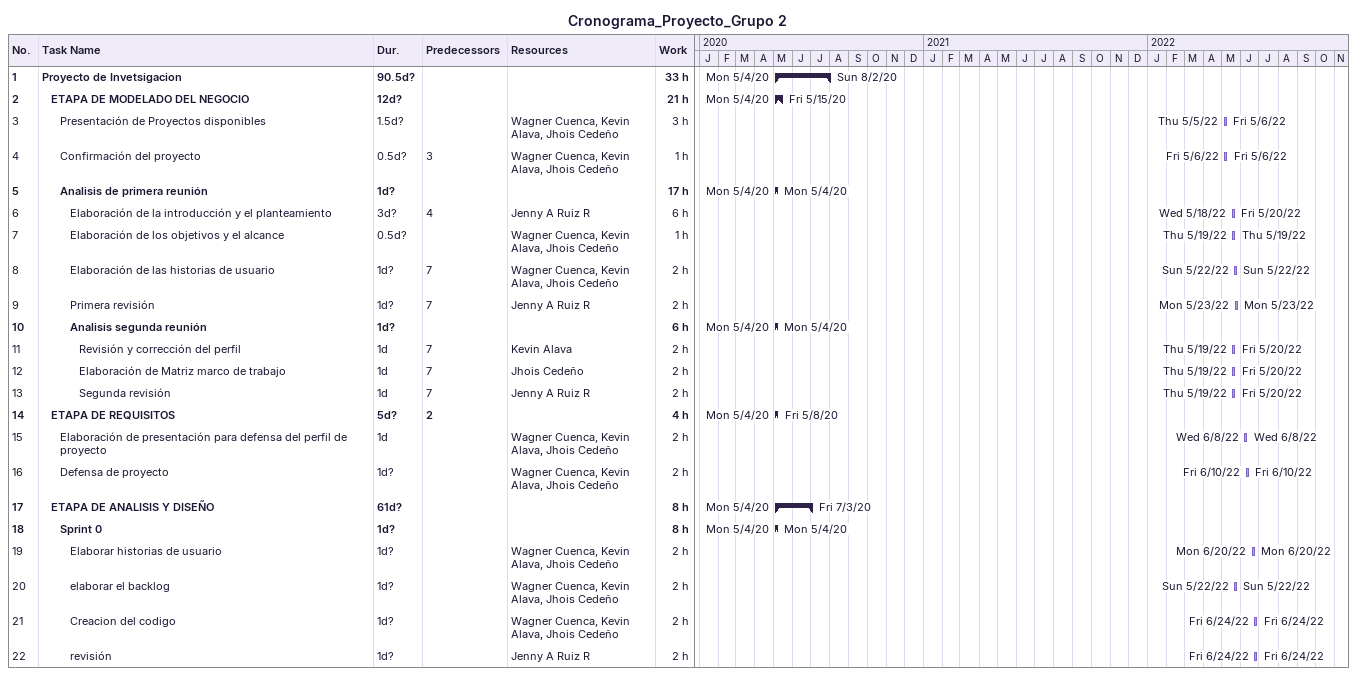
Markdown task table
Cronograma_Proyecto_Grupo 2

| ID | Level | Task | Duration | Start | Finish | Predecessors | Resources | Work (h) |
|---|---|---|---|---|---|---|---|---|
| 1 | 1 | **Proyecto de Invetsigacion** | 90.5d? | 2020-05-04 | 2020-08-02 |  |  | 33 |
| 2 | 2 | **ETAPA DE MODELADO DEL NEGOCIO** | 12d? | 2020-05-04 | 2020-05-15 |  |  | 21 |
| 3 | 3 | Presentación de Proyectos disponibles | 1.5d? | 2022-05-05 | 2022-05-06 |  | Wagner Cuenca, Kevin Alava, Jhois Cedeño | 3 |
| 4 | 3 | Confirmación del proyecto | 0.5d? | 2022-05-06 | 2022-05-06 | 3 | Wagner Cuenca, Kevin Alava, Jhois Cedeño | 1 |
| 5 | 3 | **Analisis de primera reunión** | 1d? | 2020-05-04 | 2020-05-04 |  |  | 17 |
| 6 | 4 | Elaboración de la introducción y el planteamiento | 3d? | 2022-05-18 | 2022-05-20 | 4 | Jenny A Ruiz R | 6 |
| 7 | 4 | Elaboración de los objetivos y el alcance | 0.5d? | 2022-05-19 | 2022-05-19 |  | Wagner Cuenca, Kevin Alava, Jhois Cedeño | 1 |
| 8 | 4 | Elaboración de las historias de usuario | 1d? | 2022-05-22 | 2022-05-22 | 7 | Wagner Cuenca, Kevin Alava, Jhois Cedeño | 2 |
| 9 | 4 | Primera revisión | 1d? | 2022-05-23 | 2022-05-23 | 7 | Jenny A Ruiz R | 2 |
| 10 | 4 | **Analisis segunda reunión** | 1d? | 2020-05-04 | 2020-05-04 |  |  | 6 |
| 11 | 5 | Revisión y corrección del perfil | 1d | 2022-05-19 | 2022-05-20 | 7 | Kevin Alava | 2 |
| 12 | 5 | Elaboración de Matriz marco de trabajo | 1d | 2022-05-19 | 2022-05-20 | 7 | Jhois Cedeño | 2 |
| 13 | 5 | Segunda revisión | 1d | 2022-05-19 | 2022-05-20 | 7 | Jenny A Ruiz R | 2 |
| 14 | 2 | **ETAPA DE REQUISITOS** | 5d? | 2020-05-04 | 2020-05-08 | 2 |  | 4 |
| 15 | 3 | Elaboración de presentación para defensa del perfil de proyecto | 1d | 2022-06-08 | 2022-06-08 |  | Wagner Cuenca, Kevin Alava, Jhois Cedeño | 2 |
| 16 | 3 | Defensa de proyecto | 1d? | 2022-06-10 | 2022-06-10 |  | Wagner Cuenca, Kevin Alava, Jhois Cedeño | 2 |
| 17 | 2 | **ETAPA DE ANALISIS Y DISEÑO** | 61d? | 2020-05-04 | 2020-07-03 |  |  | 8 |
| 18 | 3 | **Sprint 0** | 1d? | 2020-05-04 | 2020-05-04 |  |  | 8 |
| 19 | 4 | Elaborar historias de usuario | 1d? | 2022-06-20 | 2022-06-20 |  | Wagner Cuenca, Kevin Alava, Jhois Cedeño | 2 |
| 20 | 4 | elaborar el backlog | 1d? | 2022-05-22 | 2022-05-22 |  | Wagner Cuenca, Kevin Alava, Jhois Cedeño | 2 |
| 21 | 4 | Creacion del codigo | 1d? | 2022-06-24 | 2022-06-24 |  | Wagner Cuenca, Kevin Alava, Jhois Cedeño | 2 |
| 22 | 4 | revisión | 1d? | 2022-06-24 | 2022-06-24 |  | Jenny A Ruiz R | 2 |
